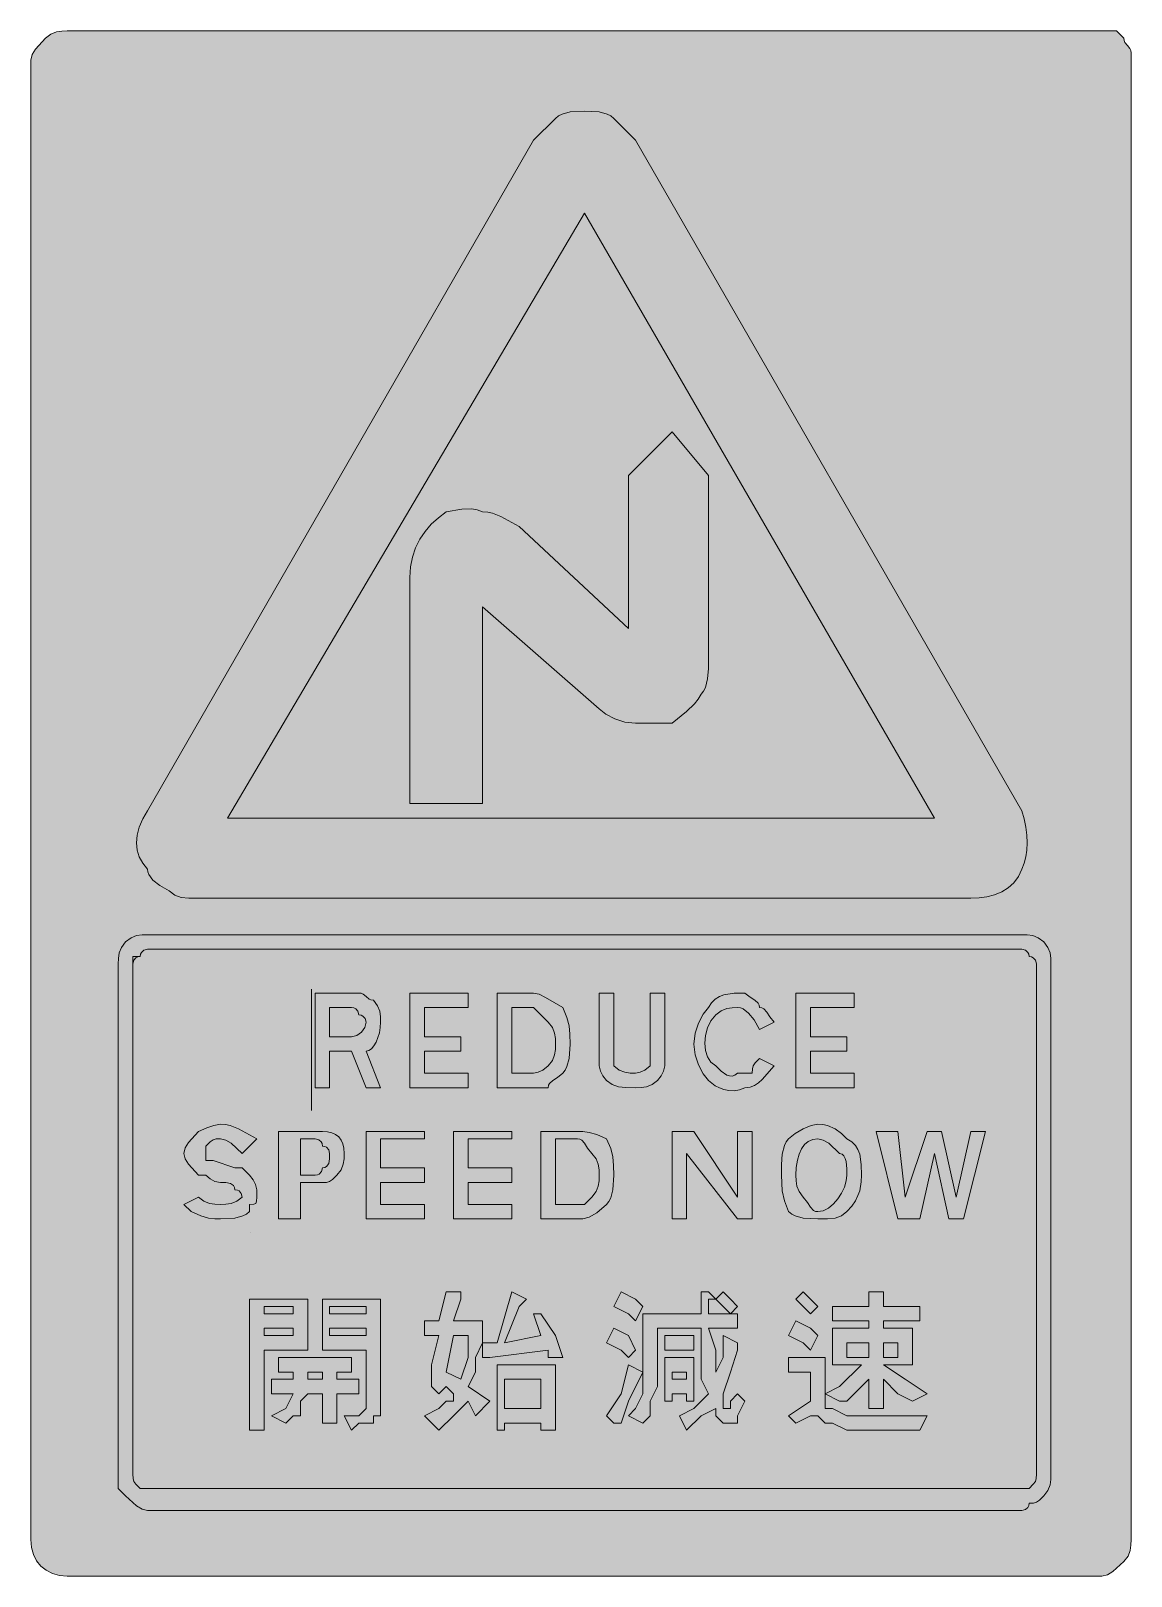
# Model space of a CAD drawing. Header units: metres. Extents: x 192 to 373, y 9 to 264.
import ezdxf

# ---------------------------------------------------------------- set-up
doc = ezdxf.new("R2010")
doc.units = ezdxf.units.M
for name, color, linetype, true_color in [('FILL_BLACK_000000', 7, 'Continuous', 0x000000), ('FILL_RED_FF0000', 7, 'Continuous', 0xff0000), ('FILL_WHITE_FFFFFF', 7, 'Continuous', 0xffffff), ('FILL_YELLOW_FFFF00', 7, 'Continuous', 0xffff00), ('STROKE_WHITE_FFFFFF', 7, 'Continuous', 0xffffff)]:
    doc.layers.add(name, color=color, linetype=linetype, true_color=true_color)

msp = doc.modelspace()

# ---------------------------------------------------------------- hatches: boundary and pattern name
at = {"layer": 'FILL_BLACK_000000', "true_color": 0x000000}
h = msp.add_hatch(color=7, dxfattribs=at)
h.dxf.hatch_style = 1
h.paths.add_polyline_path([(254.24, 175.26), (254.56, 176.89), (255.08, 178.41), (255.78, 179.82), (256.65, 181.11), (257.67, 182.29), (258.84, 183.36), (260.13, 184.32), (262.68, 184.77), (264.35, 184.83), (265.23, 184.66), (266.13, 184.32), (266.98, 184.27), (267.74, 184.11), (269.13, 183.57), (272.13, 181.92), (290.13, 165.12), (290.13, 190.32), (297.33, 197.52), (303.33, 190.32), (303.33, 160.32), (303.31, 158.54), (303.18, 156.87), (302.82, 155.43), (302.53, 154.82), (302.13, 154.32), (301.63, 153.47), (301.04, 152.73), (299.73, 151.47), (297.33, 149.52), (291.33, 149.52), (289.55, 149.73), (287.88, 150.27), (286.44, 151.04), (285.33, 151.92), (266.13, 168.72), (266.13, 136.32), (254.13, 136.32), (254.13, 173.52), (254.24, 175.26)])
at = {"layer": 'FILL_RED_FF0000', "true_color": 0xff0000}
h = msp.add_hatch(color=7, dxfattribs=at)
h.dxf.hatch_style = 1
h.paths.add_polyline_path([(355.32, 133.77), (355.61, 132.44), (355.77, 131.13), (355.83, 129.87), (355.77, 128.66), (355.61, 127.53), (355.32, 126.47), (354.93, 125.52), (354.37, 124.28), (353.62, 123.25), (352.69, 122.42), (351.63, 121.77), (350.45, 121.29), (349.19, 120.96), (347.88, 120.78), (346.53, 120.72), (219.33, 120.72), (217.74, 120.74), (216.48, 120.87), (215.45, 121.23), (214.53, 121.92), (212.96, 122.82), (211.83, 123.72), (211.16, 124.62), (210.99, 125.07), (210.93, 125.52), (210.14, 126.47), (209.58, 127.53), (209.24, 128.66), (209.13, 129.87), (209.24, 131.13), (209.58, 132.44), (210.14, 133.77), (210.93, 135.12), (274.53, 245.52), (278.13, 249.12), (278.63, 249.52), (279.22, 249.81), (280.53, 250.17), (282.93, 250.32), (285.33, 250.17), (286.64, 249.81), (287.23, 249.52), (287.73, 249.12), (291.33, 245.52), (354.93, 135.12), (355.32, 133.77)])
h = msp.add_hatch(color=7, dxfattribs=at)
h.dxf.hatch_style = 1
h.paths.add_polyline_path([(354.93, 112.32), (355.53, 112.17), (355.94, 111.81), (356.08, 111.52), (356.13, 111.12), (356.53, 111.07), (356.82, 110.93), (357.18, 110.52), (357.33, 109.92), (357.33, 25.92), (357.31, 25.21), (357.18, 24.72), (356.82, 24.23), (356.13, 23.52), (354.93, 23.52), (210.93, 23.52), (209.73, 23.52), (209.04, 24.23), (208.68, 24.72), (208.55, 25.21), (208.53, 25.92), (208.53, 109.92), (208.53, 111.12), (209.73, 111.12), (209.78, 111.52), (209.92, 111.81), (210.33, 112.17), (210.93, 112.32), (354.93, 112.32)])
at = {"layer": 'FILL_WHITE_FFFFFF', "true_color": 0xffffff}
h = msp.add_hatch(color=7, dxfattribs=at)
h.dxf.hatch_style = 1
h.paths.add_polyline_path([(224.13, 133.92), (282.93, 233.52), (340.53, 133.92), (224.13, 133.92)])
h = msp.add_hatch(color=7, dxfattribs=at)
h.dxf.hatch_style = 1
h.paths.add_polyline_path([(356.73, 114.57), (357.63, 114.21), (358.53, 113.52), (359.22, 112.62), (359.58, 111.72), (359.71, 110.82), (359.73, 109.92), (359.73, 25.92), (359.71, 25.02), (359.58, 24.12), (359.22, 23.22), (358.53, 22.32), (357.82, 21.63), (357.33, 21.27), (356.84, 21.14), (356.13, 21.12), (356.08, 20.72), (355.94, 20.43), (355.53, 20.07), (354.93, 19.92), (210.93, 19.92), (210.03, 20.13), (209.13, 20.67), (207.33, 22.32), (206.13, 23.52), (206.13, 25.92), (206.13, 109.92), (206.15, 110.82), (206.28, 111.72), (206.64, 112.62), (207.33, 113.52), (208.23, 114.21), (209.13, 114.57), (210.03, 114.7), (210.93, 114.72), (354.93, 114.72), (355.83, 114.7), (356.73, 114.57)])
h.paths.add_polyline_path([(209.92, 111.81), (209.78, 111.52), (209.73, 111.12), (209.33, 111.07), (209.04, 110.93), (208.68, 110.52), (208.53, 109.92), (208.53, 25.92), (208.55, 25.21), (208.68, 24.72), (209.04, 24.23), (209.73, 23.52), (210.93, 23.52), (354.93, 23.52), (356.13, 23.52), (356.82, 24.23), (357.18, 24.72), (357.31, 25.21), (357.33, 25.92), (357.33, 109.92), (357.18, 110.52), (356.82, 110.93), (356.53, 111.07), (356.13, 111.12), (356.08, 111.52), (355.94, 111.81), (355.53, 112.17), (354.93, 112.32), (210.93, 112.32), (210.33, 112.17), (209.92, 111.81)], flags=16)
h = msp.add_hatch(color=7, dxfattribs=at)
h.dxf.hatch_style = 1
h.paths.add_polyline_path([(244.53, 95.52), (240.93, 95.52), (240.93, 89.52), (238.53, 89.52), (238.53, 105.12), (245.73, 105.12), (246.13, 105.07), (246.44, 104.93), (246.93, 104.52), (247.42, 104.11), (247.73, 103.97), (248.13, 103.92), (248.82, 103.02), (249.18, 102.12), (249.31, 101.22), (249.33, 100.32), (249.28, 99.42), (249.12, 98.56), (248.58, 97.02), (248.22, 96.41), (247.81, 95.93), (247.38, 95.63), (246.93, 95.52), (249.33, 89.52), (246.93, 89.52), (244.53, 95.52)])
h.paths.add_polyline_path([(245.41, 98.13), (246.18, 98.67), (246.72, 99.44), (246.93, 100.32), (246.78, 100.92), (246.42, 101.33), (246.13, 101.47), (245.73, 101.52), (245.58, 102.12), (245.22, 102.53), (244.93, 102.67), (244.53, 102.72), (240.93, 102.72), (240.93, 97.92), (244.53, 97.92), (245.41, 98.13)], flags=16)
h = msp.add_hatch(color=7, dxfattribs=at)
h.dxf.hatch_style = 1
h.paths.add_polyline_path([(254.13, 105.12), (263.73, 105.12), (263.73, 102.72), (256.53, 102.72), (256.53, 97.92), (262.53, 97.92), (262.53, 95.52), (256.53, 95.52), (256.53, 91.92), (263.73, 91.92), (263.73, 89.52), (254.13, 89.52), (254.13, 105.12)])
h = msp.add_hatch(color=7, dxfattribs=at)
h.dxf.hatch_style = 1
h.paths.add_polyline_path([(276.48, 104.37), (279.33, 102.72), (280.02, 101.11), (280.38, 99.72), (280.51, 98.33), (280.53, 96.72), (280.38, 94.32), (280.02, 93.01), (279.73, 92.42), (279.33, 91.92), (278.45, 91.21), (277.68, 90.72), (277.14, 90.23), (276.98, 89.92), (276.93, 89.52), (274.53, 89.52), (268.53, 89.52), (268.53, 105.12), (274.53, 105.12), (275.45, 104.91), (276.48, 104.37)])
h.paths.add_polyline_path([(270.93, 91.92), (274.53, 91.92), (275.28, 92.07), (276.05, 92.43), (276.93, 93.12), (277.62, 94.02), (277.98, 94.92), (278.11, 95.82), (278.13, 96.72), (278.11, 97.62), (277.98, 98.52), (277.62, 99.42), (276.93, 100.32), (274.53, 102.72), (270.93, 102.72), (270.93, 91.92)], flags=16)
h = msp.add_hatch(color=7, dxfattribs=at)
h.dxf.hatch_style = 1
h.paths.add_polyline_path([(287.73, 94.32), (287.73, 93.12), (288.63, 92.43), (289.53, 92.07), (290.43, 91.94), (291.33, 91.92), (292.08, 92.07), (292.85, 92.43), (293.73, 93.12), (293.73, 94.32), (293.73, 105.12), (296.13, 105.12), (296.13, 94.32), (296.13, 93.12), (295.94, 92.24), (295.53, 91.47), (294.93, 90.72), (294.03, 90.03), (293.13, 89.67), (292.23, 89.54), (291.33, 89.52), (289.74, 89.54), (288.48, 89.67), (287.45, 90.03), (286.53, 90.72), (285.93, 91.47), (285.52, 92.24), (285.33, 93.12), (285.33, 94.32), (285.33, 105.12), (287.73, 105.12), (287.73, 94.32)])
h = msp.add_hatch(color=7, dxfattribs=at)
h.dxf.hatch_style = 1
h.paths.add_polyline_path([(310.83, 100.69), (309.93, 101.82), (309.03, 102.49), (308.58, 102.66), (308.13, 102.72), (307.23, 102.7), (306.33, 102.57), (305.43, 102.21), (304.53, 101.52), (303.74, 100.52), (303.18, 99.36), (302.84, 98.12), (302.73, 96.87), (302.84, 95.67), (303.18, 94.6), (303.74, 93.73), (304.53, 93.12), (305.43, 92.26), (306.33, 91.62), (306.78, 91.46), (307.23, 91.43), (307.68, 91.58), (308.13, 91.92), (310.53, 91.92), (310.55, 92.63), (310.68, 93.12), (311.04, 93.61), (311.73, 94.32), (314.13, 93.12), (312.18, 90.87), (311.59, 90.34), (310.92, 89.91), (310.18, 89.63), (309.33, 89.52), (308.43, 89.18), (307.55, 89.03), (306.69, 89.06), (305.88, 89.22), (305.12, 89.5), (304.44, 89.86), (303.33, 90.72), (302.45, 91.83), (301.68, 93.27), (301.14, 94.94), (300.93, 96.72), (301.14, 98.5), (301.68, 100.17), (302.45, 101.61), (303.33, 102.72), (303.83, 103.51), (304.44, 104.11), (305.12, 104.53), (305.88, 104.82), (307.55, 105.08), (309.33, 105.12), (310.21, 104.41), (310.98, 103.92), (311.52, 103.43), (311.68, 103.12), (311.73, 102.72), (312.13, 102.67), (312.44, 102.51), (312.93, 101.97), (313.42, 101.2), (314.13, 100.32), (311.73, 99.12), (310.83, 100.69)])
h = msp.add_hatch(color=7, dxfattribs=at)
h.dxf.hatch_style = 1
h.paths.add_polyline_path([(317.73, 105.12), (327.33, 105.12), (327.33, 102.72), (320.13, 102.72), (320.13, 97.92), (326.13, 97.92), (326.13, 95.52), (320.13, 95.52), (320.13, 91.92), (327.33, 91.92), (327.33, 89.52), (317.73, 89.52), (317.73, 105.12)])
h = msp.add_hatch(color=7, dxfattribs=at)
h.dxf.hatch_style = 1
h.paths.add_polyline_path([(224.73, 80.37), (223.83, 80.91), (222.93, 81.12), (222.22, 81.1), (221.73, 80.97), (221.24, 80.61), (220.53, 79.92), (220.53, 78.72), (220.53, 77.52), (221.73, 77.52), (225.33, 76.32), (226.53, 76.32), (227.73, 75.12), (228.33, 74.37), (228.74, 73.6), (228.93, 72.72), (228.93, 71.52), (228.91, 70.83), (228.78, 70.47), (228.42, 70.34), (227.73, 70.32), (227.73, 69.12), (227.23, 68.72), (226.64, 68.43), (225.33, 68.07), (222.93, 67.92), (222.01, 67.94), (220.98, 68.07), (219.72, 68.43), (218.13, 69.12), (216.93, 70.32), (219.33, 71.52), (220.23, 70.83), (221.13, 70.47), (222.03, 70.34), (222.93, 70.32), (223.83, 70.34), (224.73, 70.47), (225.63, 70.83), (226.53, 71.52), (226.38, 72.12), (226.02, 72.53), (225.73, 72.67), (225.33, 72.72), (225.28, 73.12), (225.12, 73.41), (224.58, 73.77), (223.81, 73.9), (222.93, 73.92), (222.05, 74.11), (221.28, 74.52), (220.53, 75.12), (219.33, 75.12), (217.68, 76.92), (217.14, 77.82), (216.93, 78.72), (217.14, 79.62), (217.68, 80.52), (219.33, 82.32), (220.68, 82.92), (221.86, 83.33), (222.93, 83.52), (223.78, 83.47), (224.54, 83.31), (225.93, 82.77), (228.93, 81.12), (226.53, 78.72), (224.73, 80.37)])
h = msp.add_hatch(color=7, dxfattribs=at)
h.dxf.hatch_style = 1
h.paths.add_polyline_path([(241.3, 82.09), (241.92, 81.81), (242.43, 81.42), (242.82, 80.91), (243.1, 80.29), (243.27, 79.56), (243.33, 78.72), (243.31, 77.82), (243.18, 76.92), (242.82, 76.02), (242.13, 75.12), (241.42, 74.43), (240.93, 74.07), (240.44, 73.94), (239.73, 73.92), (236.13, 73.92), (236.13, 67.92), (232.53, 67.92), (232.53, 82.32), (239.73, 82.32), (240.57, 82.26), (241.3, 82.09)])
h.paths.add_polyline_path([(238.53, 75.12), (238.93, 75.17), (239.22, 75.31), (239.58, 75.72), (239.73, 76.32), (240.13, 76.37), (240.42, 76.53), (240.78, 77.07), (240.91, 77.84), (240.93, 78.72), (240.78, 79.32), (240.42, 79.73), (240.13, 79.87), (239.73, 79.92), (239.68, 80.32), (239.54, 80.61), (239.13, 80.97), (238.53, 81.12), (236.13, 81.12), (236.13, 75.12), (238.53, 75.12)], flags=16)
h = msp.add_hatch(color=7, dxfattribs=at)
h.dxf.hatch_style = 1
h.paths.add_polyline_path([(246.93, 82.32), (256.53, 82.32), (256.53, 81.12), (249.33, 81.12), (249.33, 76.32), (256.53, 76.32), (256.53, 73.92), (249.33, 73.92), (249.33, 70.32), (256.53, 70.32), (256.53, 67.92), (246.93, 67.92), (246.93, 82.32)])
h = msp.add_hatch(color=7, dxfattribs=at)
h.dxf.hatch_style = 1
h.paths.add_polyline_path([(261.33, 82.32), (270.93, 82.32), (270.93, 81.12), (263.73, 81.12), (263.73, 76.32), (270.93, 76.32), (270.93, 73.92), (263.73, 73.92), (263.73, 70.32), (270.93, 70.32), (270.93, 67.92), (261.33, 67.92), (261.33, 82.32)])
h = msp.add_hatch(color=7, dxfattribs=at)
h.dxf.hatch_style = 1
h.paths.add_polyline_path([(283.68, 82.17), (284.94, 81.81), (286.53, 81.12), (287.22, 79.51), (287.58, 78.12), (287.71, 76.73), (287.73, 75.12), (287.58, 72.72), (287.22, 71.41), (286.93, 70.82), (286.53, 70.32), (284.94, 68.93), (283.68, 68.22), (282.65, 67.96), (281.73, 67.92), (275.73, 67.92), (275.73, 82.32), (281.73, 82.32), (282.65, 82.3), (283.68, 82.17)])
h.paths.add_polyline_path([(278.13, 70.32), (281.73, 70.32), (282.93, 70.32), (284.13, 71.52), (284.82, 72.42), (285.18, 73.32), (285.31, 74.22), (285.33, 75.12), (285.31, 76.02), (285.18, 76.92), (284.82, 77.82), (284.13, 78.72), (283.42, 79.6), (282.93, 80.37), (282.44, 80.91), (282.13, 81.07), (281.73, 81.12), (278.13, 81.12), (278.13, 70.32)], flags=16)
h = msp.add_hatch(color=7, dxfattribs=at)
h.dxf.hatch_style = 1
h.paths.add_polyline_path([(299.73, 78.72), (299.73, 67.92), (297.33, 67.92), (297.33, 82.32), (300.93, 82.32), (308.13, 71.52), (308.13, 82.32), (310.53, 82.32), (310.53, 67.92), (308.13, 67.92), (299.73, 78.72)])
h = msp.add_hatch(color=7, dxfattribs=at)
h.dxf.hatch_style = 1
h.paths.add_polyline_path([(322.92, 83.31), (324.18, 82.77), (325.21, 82), (326.13, 81.12), (326.92, 80.62), (327.52, 80.01), (327.94, 79.33), (328.23, 78.57), (328.49, 76.9), (328.53, 75.12), (328.49, 74.01), (328.23, 72.57), (327.94, 71.76), (327.52, 70.9), (326.92, 70.02), (326.13, 69.12), (325.21, 68.43), (324.18, 68.07), (322.92, 67.94), (321.33, 67.92), (318.93, 68.07), (317.62, 68.43), (317.03, 68.72), (316.53, 69.12), (315.84, 70.9), (315.48, 72.57), (315.33, 75.12), (315.35, 76.9), (315.48, 78.57), (315.84, 80.01), (316.13, 80.62), (316.53, 81.12), (317.62, 82), (318.93, 82.77), (320.24, 83.31), (321.33, 83.52), (322.18, 83.47), (322.92, 83.31)])
h.paths.add_polyline_path([(319.76, 80.69), (319.14, 80.17), (318.63, 79.47), (318.24, 78.6), (317.96, 77.58), (317.79, 76.41), (317.73, 75.12), (317.75, 74.22), (317.88, 73.32), (318.24, 72.42), (318.93, 71.52), (319.64, 70.64), (320.13, 69.87), (320.62, 69.33), (320.93, 69.17), (321.33, 69.12), (322.23, 69.28), (323.09, 69.72), (323.9, 70.39), (324.63, 71.22), (325.24, 72.17), (325.72, 73.17), (326.02, 74.17), (326.13, 75.12), (326.11, 76.19), (325.98, 77.37), (325.84, 77.9), (325.62, 78.33), (325.33, 78.61), (324.93, 78.72), (323.13, 80.37), (322.23, 80.91), (321.33, 81.12), (320.49, 81.01), (319.76, 80.69)], flags=16)
h = msp.add_hatch(color=7, dxfattribs=at)
h.dxf.hatch_style = 1
h.paths.add_polyline_path([(330.93, 82.32), (334.53, 82.32), (335.73, 71.52), (339.33, 82.32), (341.73, 82.32), (344.13, 71.52), (346.53, 82.32), (348.93, 82.32), (345.33, 67.92), (342.93, 67.92), (340.53, 78.72), (338.13, 67.92), (334.53, 67.92), (330.93, 82.32)])
h = msp.add_hatch(color=7, dxfattribs=at)
h.dxf.hatch_style = 1
h.paths.add_polyline_path([(237.33, 46.32), (230.13, 46.32), (230.13, 33.12), (227.73, 33.12), (227.73, 54.72), (237.33, 54.72), (237.33, 46.32)])
h.paths.add_polyline_path([(230.13, 49.92), (230.13, 48.72), (234.93, 48.72), (234.93, 49.92), (230.13, 49.92)], flags=16)
h.paths.add_polyline_path([(234.93, 53.52), (230.13, 53.52), (230.13, 52.32), (234.93, 52.32), (234.93, 53.52)], flags=16)
h = msp.add_hatch(color=7, dxfattribs=at)
h.dxf.hatch_style = 1
h.paths.add_polyline_path([(249.33, 36.72), (249.33, 35.52), (248.13, 35.52), (248.13, 34.32), (246.93, 34.32), (245.73, 34.32), (244.53, 33.12), (243.33, 35.52), (244.53, 35.52), (245.73, 35.52), (246.93, 36.72), (246.93, 37.92), (246.93, 46.32), (239.73, 46.32), (239.73, 54.72), (249.33, 54.72), (249.33, 36.72)])
h.paths.add_polyline_path([(240.93, 49.92), (240.93, 48.72), (246.93, 48.72), (246.93, 49.92), (240.93, 49.92)], flags=16)
h.paths.add_polyline_path([(246.93, 53.52), (240.93, 53.52), (240.93, 52.32), (246.93, 52.32), (246.93, 53.52)], flags=16)
h = msp.add_hatch(color=7, dxfattribs=at)
h.dxf.hatch_style = 1
h.paths.add_polyline_path([(262.53, 54.72), (261.33, 51.12), (266.13, 51.12), (266.13, 47.52), (264.93, 45.12), (264.93, 42.72), (263.73, 40.32), (267.33, 37.92), (264.93, 35.52), (263.73, 37.92), (261.33, 35.52), (258.93, 33.12), (256.53, 35.52), (258.93, 36.72), (260.13, 37.92), (261.33, 37.92), (261.33, 39.12), (260.13, 40.32), (258.93, 39.12), (257.73, 40.32), (257.73, 43.92), (258.93, 48.72), (256.53, 48.72), (256.53, 51.12), (258.93, 51.12), (260.13, 55.92), (262.53, 55.92), (262.53, 54.72)])
h.paths.add_polyline_path([(262.53, 41.52), (263.73, 45.12), (263.73, 48.72), (261.33, 48.72), (260.13, 42.72), (262.53, 41.52)], flags=16)
h = msp.add_hatch(color=7, dxfattribs=at)
h.dxf.hatch_style = 1
h.paths.add_polyline_path([(273.33, 54.72), (272.13, 53.52), (269.73, 47.52), (275.73, 48.72), (274.53, 52.32), (275.73, 52.32), (278.13, 48.72), (279.33, 45.12), (276.93, 45.12), (276.93, 46.32), (267.33, 45.12), (266.13, 45.12), (266.13, 46.32), (266.13, 47.52), (268.53, 47.52), (270.93, 55.92), (273.33, 54.72)])
h = msp.add_hatch(color=7, dxfattribs=at)
h.dxf.hatch_style = 1
h.paths.add_polyline_path([(291.33, 54.72), (292.53, 53.52), (291.33, 51.12), (290.13, 52.32), (287.73, 53.52), (288.93, 55.92), (291.33, 54.72)])
h = msp.add_hatch(color=7, dxfattribs=at)
h.dxf.hatch_style = 1
h.paths.add_polyline_path([(302.13, 52.32), (302.13, 55.92), (303.33, 55.92), (304.53, 54.72), (303.33, 54.72), (303.33, 52.32), (308.13, 52.32), (308.13, 49.92), (303.33, 49.92), (304.53, 46.32), (304.53, 42.72), (305.73, 45.12), (305.73, 48.72), (308.13, 47.52), (308.13, 46.32), (306.93, 42.72), (305.73, 39.12), (305.73, 36.72), (306.93, 36.72), (306.93, 37.92), (308.13, 39.12), (309.33, 37.92), (308.13, 35.52), (308.13, 34.32), (306.93, 34.32), (305.73, 34.32), (304.53, 35.52), (304.53, 36.72), (302.13, 35.52), (299.73, 33.12), (298.53, 35.52), (300.93, 36.72), (303.33, 39.12), (302.13, 41.52), (302.13, 45.12), (302.13, 47.52), (302.13, 49.92), (294.93, 49.92), (294.93, 43.92), (294.93, 40.32), (293.73, 37.92), (293.73, 35.52), (292.53, 34.32), (290.13, 35.52), (291.33, 36.72), (292.53, 39.12), (292.53, 41.52), (292.53, 45.12), (292.53, 52.32), (302.13, 52.32)])
h = msp.add_hatch(color=7, dxfattribs=at)
h.dxf.hatch_style = 1
h.paths.add_polyline_path([(306.93, 54.72), (308.13, 53.52), (306.93, 52.32), (304.53, 54.72), (305.73, 55.92), (306.93, 54.72)])
h = msp.add_hatch(color=7, dxfattribs=at)
h.dxf.hatch_style = 1
h.paths.add_polyline_path([(320.13, 54.72), (321.33, 53.52), (320.13, 52.32), (318.93, 53.52), (317.73, 54.72), (318.93, 55.92), (320.13, 54.72)])
h = msp.add_hatch(color=7, dxfattribs=at)
h.dxf.hatch_style = 1
h.paths.add_polyline_path([(332.13, 55.92), (332.13, 54.72), (332.13, 53.52), (338.13, 53.52), (338.13, 51.12), (332.13, 51.12), (332.13, 49.92), (336.93, 49.92), (336.93, 43.92), (332.13, 43.92), (335.73, 41.52), (339.33, 39.12), (336.93, 37.92), (334.53, 39.12), (332.13, 41.52), (332.13, 36.72), (329.73, 36.72), (329.73, 41.52), (328.53, 40.32), (327.33, 39.12), (326.13, 37.92), (324.93, 37.92), (322.53, 39.12), (324.93, 40.32), (326.13, 41.52), (327.33, 42.72), (328.53, 43.92), (323.73, 43.92), (323.73, 49.92), (329.73, 49.92), (329.73, 51.12), (323.73, 51.12), (323.73, 53.52), (329.73, 53.52), (329.73, 55.92), (332.13, 55.92)])
h.paths.add_polyline_path([(326.13, 47.52), (326.13, 45.12), (329.73, 45.12), (329.73, 47.52), (326.13, 47.52)], flags=16)
h.paths.add_polyline_path([(334.53, 47.52), (332.13, 47.52), (332.13, 45.12), (334.53, 45.12), (334.53, 47.52)], flags=16)
h = msp.add_hatch(color=7, dxfattribs=at)
h.dxf.hatch_style = 1
h.paths.add_polyline_path([(320.13, 49.92), (321.33, 48.72), (320.13, 46.32), (318.93, 47.52), (316.53, 48.72), (317.73, 51.12), (320.13, 49.92)])
h = msp.add_hatch(color=7, dxfattribs=at)
h.dxf.hatch_style = 1
h.paths.add_polyline_path([(290.13, 48.72), (291.33, 46.32), (290.13, 45.12), (288.93, 46.32), (286.53, 47.52), (287.73, 49.92), (290.13, 48.72)])
h = msp.add_hatch(color=7, dxfattribs=at)
h.dxf.hatch_style = 1
h.paths.add_polyline_path([(300.93, 48.72), (300.93, 46.32), (296.13, 46.32), (296.13, 48.72), (300.93, 48.72)])
h = msp.add_hatch(color=7, dxfattribs=at)
h.dxf.hatch_style = 1
h.paths.add_polyline_path([(244.53, 42.72), (242.13, 42.72), (242.13, 41.52), (245.73, 41.52), (245.73, 39.12), (242.13, 39.12), (242.13, 34.32), (239.73, 34.32), (239.73, 39.12), (237.33, 39.12), (236.13, 37.92), (236.13, 35.52), (234.93, 35.52), (233.73, 34.32), (231.33, 35.52), (233.73, 36.72), (234.93, 39.12), (231.33, 39.12), (231.33, 41.52), (234.93, 41.52), (234.93, 42.72), (232.53, 42.72), (232.53, 45.12), (244.53, 45.12), (244.53, 42.72)])
h.paths.add_polyline_path([(239.73, 41.52), (239.73, 42.72), (237.33, 42.72), (237.33, 41.52), (239.73, 41.52)], flags=16)
h = msp.add_hatch(color=7, dxfattribs=at)
h.dxf.hatch_style = 1
h.paths.add_polyline_path([(278.13, 33.12), (275.73, 33.12), (275.73, 34.32), (269.73, 34.32), (269.73, 33.12), (268.53, 33.12), (268.53, 43.92), (278.13, 43.92), (278.13, 33.12)])
h.paths.add_polyline_path([(275.73, 41.52), (269.73, 41.52), (269.73, 36.72), (275.73, 36.72), (275.73, 41.52)], flags=16)
h = msp.add_hatch(color=7, dxfattribs=at)
h.dxf.hatch_style = 1
h.paths.add_polyline_path([(288.93, 39.12), (290.13, 43.92), (292.53, 42.72), (290.13, 37.92), (288.93, 34.32), (287.73, 34.32), (286.53, 35.52), (288.93, 39.12)])
h = msp.add_hatch(color=7, dxfattribs=at)
h.dxf.hatch_style = 1
h.paths.add_polyline_path([(300.93, 37.92), (299.73, 37.92), (299.73, 39.12), (297.33, 39.12), (297.33, 37.92), (296.13, 37.92), (296.13, 45.12), (300.93, 45.12), (300.93, 37.92)])
h.paths.add_polyline_path([(299.73, 42.72), (297.33, 42.72), (297.33, 41.52), (299.73, 41.52), (299.73, 42.72)], flags=16)
h = msp.add_hatch(color=7, dxfattribs=at)
h.dxf.hatch_style = 1
h.paths.add_polyline_path([(320.13, 37.92), (320.13, 42.72), (316.53, 42.72), (316.53, 45.12), (322.53, 45.12), (322.53, 39.12), (322.53, 37.92), (322.53, 36.72), (323.73, 36.72), (326.13, 35.52), (327.33, 35.52), (339.33, 35.52), (338.13, 33.12), (326.13, 33.12), (323.73, 34.32), (322.53, 34.32), (321.33, 35.52), (320.13, 35.52), (317.73, 34.32), (316.53, 35.52), (320.13, 37.92)])
at = {"layer": 'FILL_YELLOW_FFFF00', "true_color": 0xffff00}
h = msp.add_hatch(color=7, dxfattribs=at)
h.dxf.hatch_style = 1
h.paths.add_polyline_path([(191.73, 258.72), (191.94, 259.62), (192.48, 260.52), (194.13, 262.32), (195.03, 263.01), (195.93, 263.37), (196.83, 263.5), (197.73, 263.52), (368.13, 263.52), (370.53, 263.52), (371.73, 262.32), (371.78, 261.92), (371.92, 261.61), (372.33, 261.12), (372.74, 260.63), (372.88, 260.32), (372.93, 259.92), (372.93, 258.72), (372.93, 15.12), (372.91, 14.22), (372.78, 13.32), (372.42, 12.42), (371.73, 11.52), (369.93, 9.87), (369.03, 9.33), (368.13, 9.12), (197.73, 9.12), (196.44, 9.23), (195.27, 9.55), (194.25, 10.07), (193.38, 10.77), (192.68, 11.64), (192.16, 12.66), (191.84, 13.83), (191.73, 15.12), (191.73, 258.72)])

# ---------------------------------------------------------------- linework, layer by layer
at = {"layer": 'FILL_BLACK_000000', "lineweight": 0, "true_color": 0x000000}
msp.add_lwpolyline([(254.24, 175.26), (254.56, 176.89), (255.08, 178.41), (255.78, 179.82), (256.65, 181.11), (257.67, 182.29), (258.84, 183.36), (260.13, 184.32), (262.68, 184.77), (264.35, 184.83), (265.23, 184.66), (266.13, 184.32), (266.98, 184.27), (267.74, 184.11), (269.13, 183.57), (272.13, 181.92), (290.13, 165.12), (290.13, 190.32), (297.33, 197.52), (303.33, 190.32), (303.33, 160.32), (303.31, 158.54), (303.18, 156.87), (302.82, 155.43), (302.53, 154.82), (302.13, 154.32), (301.63, 153.47), (301.04, 152.73), (299.73, 151.47), (297.33, 149.52), (291.33, 149.52), (289.55, 149.73), (287.88, 150.27), (286.44, 151.04), (285.33, 151.92), (266.13, 168.72), (266.13, 136.32), (254.13, 136.32), (254.13, 173.52)], close=True, dxfattribs=at)
at = {"layer": 'FILL_RED_FF0000', "lineweight": 0, "true_color": 0xff0000}
for points in [[(355.32, 133.77), (355.61, 132.44), (355.77, 131.13), (355.83, 129.87), (355.77, 128.66), (355.61, 127.53), (355.32, 126.47), (354.93, 125.52), (354.37, 124.28), (353.62, 123.25), (352.69, 122.42), (351.63, 121.77), (350.45, 121.29), (349.19, 120.96), (347.88, 120.78), (346.53, 120.72), (219.33, 120.72), (217.74, 120.74), (216.48, 120.87), (215.45, 121.23), (214.53, 121.92), (212.96, 122.82), (211.83, 123.72), (211.16, 124.62), (210.99, 125.07), (210.93, 125.52), (210.14, 126.47), (209.58, 127.53), (209.24, 128.66), (209.13, 129.87), (209.24, 131.13), (209.58, 132.44), (210.14, 133.77), (210.93, 135.12), (274.53, 245.52), (278.13, 249.12), (278.63, 249.52), (279.22, 249.81), (280.53, 250.17), (282.93, 250.32), (285.33, 250.17), (286.64, 249.81), (287.23, 249.52), (287.73, 249.12), (291.33, 245.52), (354.93, 135.12)], [(354.93, 112.32), (355.53, 112.17), (355.94, 111.81), (356.08, 111.52), (356.13, 111.12), (356.53, 111.07), (356.82, 110.93), (357.18, 110.52), (357.33, 109.92), (357.33, 25.92), (357.31, 25.21), (357.18, 24.72), (356.82, 24.23), (356.13, 23.52), (354.93, 23.52), (210.93, 23.52), (209.73, 23.52), (209.04, 24.23), (208.68, 24.72), (208.55, 25.21), (208.53, 25.92), (208.53, 109.92), (208.53, 111.12), (209.73, 111.12), (209.78, 111.52), (209.92, 111.81), (210.33, 112.17), (210.93, 112.32)]]:
    msp.add_lwpolyline(points, close=True, dxfattribs=at)
at = {"layer": 'FILL_WHITE_FFFFFF', "lineweight": 0, "true_color": 0xff0000}
msp.add_lwpolyline([(224.13, 133.92), (282.93, 233.52), (340.53, 133.92)], close=True, dxfattribs=at)
at = {"layer": 'FILL_WHITE_FFFFFF', "lineweight": 0, "true_color": 0xffffff}
for points in [[(356.73, 114.57), (357.63, 114.21), (358.53, 113.52), (359.22, 112.62), (359.58, 111.72), (359.71, 110.82), (359.73, 109.92), (359.73, 25.92), (359.71, 25.02), (359.58, 24.12), (359.22, 23.22), (358.53, 22.32), (357.82, 21.63), (357.33, 21.27), (356.84, 21.14), (356.13, 21.12), (356.08, 20.72), (355.94, 20.43), (355.53, 20.07), (354.93, 19.92), (210.93, 19.92), (210.03, 20.13), (209.13, 20.67), (207.33, 22.32), (206.13, 23.52), (206.13, 25.92), (206.13, 109.92), (206.15, 110.82), (206.28, 111.72), (206.64, 112.62), (207.33, 113.52), (208.23, 114.21), (209.13, 114.57), (210.03, 114.7), (210.93, 114.72), (354.93, 114.72), (355.83, 114.7)], [(209.92, 111.81), (209.78, 111.52), (209.73, 111.12), (209.33, 111.07), (209.04, 110.93), (208.68, 110.52), (208.53, 109.92), (208.53, 25.92), (208.55, 25.21), (208.68, 24.72), (209.04, 24.23), (209.73, 23.52), (210.93, 23.52), (354.93, 23.52), (356.13, 23.52), (356.82, 24.23), (357.18, 24.72), (357.31, 25.21), (357.33, 25.92), (357.33, 109.92), (357.18, 110.52), (356.82, 110.93), (356.53, 111.07), (356.13, 111.12), (356.08, 111.52), (355.94, 111.81), (355.53, 112.17), (354.93, 112.32), (210.93, 112.32), (210.33, 112.17)], [(244.53, 95.52), (240.93, 95.52), (240.93, 89.52), (238.53, 89.52), (238.53, 105.12), (245.73, 105.12), (246.13, 105.07), (246.44, 104.93), (246.93, 104.52), (247.42, 104.11), (247.73, 103.97), (248.13, 103.92), (248.82, 103.02), (249.18, 102.12), (249.31, 101.22), (249.33, 100.32), (249.28, 99.42), (249.12, 98.56), (248.58, 97.02), (248.22, 96.41), (247.81, 95.93), (247.38, 95.63), (246.93, 95.52), (249.33, 89.52), (246.93, 89.52)], [(254.13, 105.12), (263.73, 105.12), (263.73, 102.72), (256.53, 102.72), (256.53, 97.92), (262.53, 97.92), (262.53, 95.52), (256.53, 95.52), (256.53, 91.92), (263.73, 91.92), (263.73, 89.52), (254.13, 89.52)], [(276.48, 104.37), (279.33, 102.72), (280.02, 101.11), (280.38, 99.72), (280.51, 98.33), (280.53, 96.72), (280.38, 94.32), (280.02, 93.01), (279.73, 92.42), (279.33, 91.92), (278.45, 91.21), (277.68, 90.72), (277.14, 90.23), (276.98, 89.92), (276.93, 89.52), (274.53, 89.52), (268.53, 89.52), (268.53, 105.12), (274.53, 105.12), (275.45, 104.91)], [(287.73, 94.32), (287.73, 93.12), (288.63, 92.43), (289.53, 92.07), (290.43, 91.94), (291.33, 91.92), (292.08, 92.07), (292.85, 92.43), (293.73, 93.12), (293.73, 94.32), (293.73, 105.12), (296.13, 105.12), (296.13, 94.32), (296.13, 93.12), (295.94, 92.24), (295.53, 91.47), (294.93, 90.72), (294.03, 90.03), (293.13, 89.67), (292.23, 89.54), (291.33, 89.52), (289.74, 89.54), (288.48, 89.67), (287.45, 90.03), (286.53, 90.72), (285.93, 91.47), (285.52, 92.24), (285.33, 93.12), (285.33, 94.32), (285.33, 105.12), (287.73, 105.12)], [(310.83, 100.69), (309.93, 101.82), (309.03, 102.49), (308.58, 102.66), (308.13, 102.72), (307.23, 102.7), (306.33, 102.57), (305.43, 102.21), (304.53, 101.52), (303.74, 100.52), (303.18, 99.36), (302.84, 98.12), (302.73, 96.87), (302.84, 95.67), (303.18, 94.6), (303.74, 93.73), (304.53, 93.12), (305.43, 92.26), (306.33, 91.62), (306.78, 91.46), (307.23, 91.43), (307.68, 91.58), (308.13, 91.92), (310.53, 91.92), (310.55, 92.63), (310.68, 93.12), (311.04, 93.61), (311.73, 94.32), (314.13, 93.12), (312.18, 90.87), (311.59, 90.34), (310.92, 89.91), (310.18, 89.63), (309.33, 89.52), (308.43, 89.18), (307.55, 89.03), (306.69, 89.06), (305.88, 89.22), (305.12, 89.5), (304.44, 89.86), (303.33, 90.72), (302.45, 91.83), (301.68, 93.27), (301.14, 94.94), (300.93, 96.72), (301.14, 98.5), (301.68, 100.17), (302.45, 101.61), (303.33, 102.72), (303.83, 103.51), (304.44, 104.11), (305.12, 104.53), (305.88, 104.82), (307.55, 105.08), (309.33, 105.12), (310.21, 104.41), (310.98, 103.92), (311.52, 103.43), (311.68, 103.12), (311.73, 102.72), (312.13, 102.67), (312.44, 102.51), (312.93, 101.97), (313.42, 101.2), (314.13, 100.32), (311.73, 99.12)], [(317.73, 105.12), (327.33, 105.12), (327.33, 102.72), (320.13, 102.72), (320.13, 97.92), (326.13, 97.92), (326.13, 95.52), (320.13, 95.52), (320.13, 91.92), (327.33, 91.92), (327.33, 89.52), (317.73, 89.52)], [(245.41, 98.13), (246.18, 98.67), (246.72, 99.44), (246.93, 100.32), (246.78, 100.92), (246.42, 101.33), (246.13, 101.47), (245.73, 101.52), (245.58, 102.12), (245.22, 102.53), (244.93, 102.67), (244.53, 102.72), (240.93, 102.72), (240.93, 97.92), (244.53, 97.92)], [(270.93, 91.92), (274.53, 91.92), (275.28, 92.07), (276.05, 92.43), (276.93, 93.12), (277.62, 94.02), (277.98, 94.92), (278.11, 95.82), (278.13, 96.72), (278.11, 97.62), (277.98, 98.52), (277.62, 99.42), (276.93, 100.32), (274.53, 102.72), (270.93, 102.72)], [(224.73, 80.37), (223.83, 80.91), (222.93, 81.12), (222.22, 81.1), (221.73, 80.97), (221.24, 80.61), (220.53, 79.92), (220.53, 78.72), (220.53, 77.52), (221.73, 77.52), (225.33, 76.32), (226.53, 76.32), (227.73, 75.12), (228.33, 74.37), (228.74, 73.6), (228.93, 72.72), (228.93, 71.52), (228.91, 70.83), (228.78, 70.47), (228.42, 70.34), (227.73, 70.32), (227.73, 69.12), (227.23, 68.72), (226.64, 68.43), (225.33, 68.07), (222.93, 67.92), (222.01, 67.94), (220.98, 68.07), (219.72, 68.43), (218.13, 69.12), (216.93, 70.32), (219.33, 71.52), (220.23, 70.83), (221.13, 70.47), (222.03, 70.34), (222.93, 70.32), (223.83, 70.34), (224.73, 70.47), (225.63, 70.83), (226.53, 71.52), (226.38, 72.12), (226.02, 72.53), (225.73, 72.67), (225.33, 72.72), (225.28, 73.12), (225.12, 73.41), (224.58, 73.77), (223.81, 73.9), (222.93, 73.92), (222.05, 74.11), (221.28, 74.52), (220.53, 75.12), (219.33, 75.12), (217.68, 76.92), (217.14, 77.82), (216.93, 78.72), (217.14, 79.62), (217.68, 80.52), (219.33, 82.32), (220.68, 82.92), (221.86, 83.33), (222.93, 83.52), (223.78, 83.47), (224.54, 83.31), (225.93, 82.77), (228.93, 81.12), (226.53, 78.72)], [(241.3, 82.09), (241.92, 81.81), (242.43, 81.42), (242.82, 80.91), (243.1, 80.29), (243.27, 79.56), (243.33, 78.72), (243.31, 77.82), (243.18, 76.92), (242.82, 76.02), (242.13, 75.12), (241.42, 74.43), (240.93, 74.07), (240.44, 73.94), (239.73, 73.92), (236.13, 73.92), (236.13, 67.92), (232.53, 67.92), (232.53, 82.32), (239.73, 82.32), (240.57, 82.26)], [(246.93, 82.32), (256.53, 82.32), (256.53, 81.12), (249.33, 81.12), (249.33, 76.32), (256.53, 76.32), (256.53, 73.92), (249.33, 73.92), (249.33, 70.32), (256.53, 70.32), (256.53, 67.92), (246.93, 67.92)], [(261.33, 82.32), (270.93, 82.32), (270.93, 81.12), (263.73, 81.12), (263.73, 76.32), (270.93, 76.32), (270.93, 73.92), (263.73, 73.92), (263.73, 70.32), (270.93, 70.32), (270.93, 67.92), (261.33, 67.92)], [(283.68, 82.17), (284.94, 81.81), (286.53, 81.12), (287.22, 79.51), (287.58, 78.12), (287.71, 76.73), (287.73, 75.12), (287.58, 72.72), (287.22, 71.41), (286.93, 70.82), (286.53, 70.32), (284.94, 68.93), (283.68, 68.22), (282.65, 67.96), (281.73, 67.92), (275.73, 67.92), (275.73, 82.32), (281.73, 82.32), (282.65, 82.3)], [(299.73, 78.72), (299.73, 67.92), (297.33, 67.92), (297.33, 82.32), (300.93, 82.32), (308.13, 71.52), (308.13, 82.32), (310.53, 82.32), (310.53, 67.92), (308.13, 67.92)], [(322.92, 83.31), (324.18, 82.77), (325.21, 82), (326.13, 81.12), (326.92, 80.62), (327.52, 80.01), (327.94, 79.33), (328.23, 78.57), (328.49, 76.9), (328.53, 75.12), (328.49, 74.01), (328.23, 72.57), (327.94, 71.76), (327.52, 70.9), (326.92, 70.02), (326.13, 69.12), (325.21, 68.43), (324.18, 68.07), (322.92, 67.94), (321.33, 67.92), (318.93, 68.07), (317.62, 68.43), (317.03, 68.72), (316.53, 69.12), (315.84, 70.9), (315.48, 72.57), (315.33, 75.12), (315.35, 76.9), (315.48, 78.57), (315.84, 80.01), (316.13, 80.62), (316.53, 81.12), (317.62, 82), (318.93, 82.77), (320.24, 83.31), (321.33, 83.52), (322.18, 83.47)], [(330.93, 82.32), (334.53, 82.32), (335.73, 71.52), (339.33, 82.32), (341.73, 82.32), (344.13, 71.52), (346.53, 82.32), (348.93, 82.32), (345.33, 67.92), (342.93, 67.92), (340.53, 78.72), (338.13, 67.92), (334.53, 67.92)], [(238.53, 75.12), (238.93, 75.17), (239.22, 75.31), (239.58, 75.72), (239.73, 76.32), (240.13, 76.37), (240.42, 76.53), (240.78, 77.07), (240.91, 77.84), (240.93, 78.72), (240.78, 79.32), (240.42, 79.73), (240.13, 79.87), (239.73, 79.92), (239.68, 80.32), (239.54, 80.61), (239.13, 80.97), (238.53, 81.12), (236.13, 81.12), (236.13, 75.12)], [(278.13, 70.32), (281.73, 70.32), (282.93, 70.32), (284.13, 71.52), (284.82, 72.42), (285.18, 73.32), (285.31, 74.22), (285.33, 75.12), (285.31, 76.02), (285.18, 76.92), (284.82, 77.82), (284.13, 78.72), (283.42, 79.6), (282.93, 80.37), (282.44, 80.91), (282.13, 81.07), (281.73, 81.12), (278.13, 81.12)], [(319.76, 80.69), (319.14, 80.17), (318.63, 79.47), (318.24, 78.6), (317.96, 77.58), (317.79, 76.41), (317.73, 75.12), (317.75, 74.22), (317.88, 73.32), (318.24, 72.42), (318.93, 71.52), (319.64, 70.64), (320.13, 69.87), (320.62, 69.33), (320.93, 69.17), (321.33, 69.12), (322.23, 69.28), (323.09, 69.72), (323.9, 70.39), (324.63, 71.22), (325.24, 72.17), (325.72, 73.17), (326.02, 74.17), (326.13, 75.12), (326.11, 76.19), (325.98, 77.37), (325.84, 77.9), (325.62, 78.33), (325.33, 78.61), (324.93, 78.72), (323.13, 80.37), (322.23, 80.91), (321.33, 81.12), (320.49, 81.01)], [(237.33, 46.32), (230.13, 46.32), (230.13, 33.12), (227.73, 33.12), (227.73, 54.72), (237.33, 54.72)], [(234.93, 53.52), (230.13, 53.52), (230.13, 52.32), (234.93, 52.32)], [(249.33, 36.72), (249.33, 35.52), (248.13, 35.52), (248.13, 34.32), (246.93, 34.32), (245.73, 34.32), (244.53, 33.12), (243.33, 35.52), (244.53, 35.52), (245.73, 35.52), (246.93, 36.72), (246.93, 37.92), (246.93, 46.32), (239.73, 46.32), (239.73, 54.72), (249.33, 54.72)], [(246.93, 53.52), (240.93, 53.52), (240.93, 52.32), (246.93, 52.32)], [(262.53, 54.72), (261.33, 51.12), (266.13, 51.12), (266.13, 47.52), (264.93, 45.12), (264.93, 42.72), (263.73, 40.32), (267.33, 37.92), (264.93, 35.52), (263.73, 37.92), (261.33, 35.52), (258.93, 33.12), (256.53, 35.52), (258.93, 36.72), (260.13, 37.92), (261.33, 37.92), (261.33, 39.12), (260.13, 40.32), (258.93, 39.12), (257.73, 40.32), (257.73, 43.92), (258.93, 48.72), (256.53, 48.72), (256.53, 51.12), (258.93, 51.12), (260.13, 55.92), (262.53, 55.92)], [(273.33, 54.72), (272.13, 53.52), (269.73, 47.52), (275.73, 48.72), (274.53, 52.32), (275.73, 52.32), (278.13, 48.72), (279.33, 45.12), (276.93, 45.12), (276.93, 46.32), (267.33, 45.12), (266.13, 45.12), (266.13, 46.32), (266.13, 47.52), (268.53, 47.52), (270.93, 55.92)], [(291.33, 54.72), (292.53, 53.52), (291.33, 51.12), (290.13, 52.32), (287.73, 53.52), (288.93, 55.92)], [(302.13, 52.32), (302.13, 55.92), (303.33, 55.92), (304.53, 54.72), (303.33, 54.72), (303.33, 52.32), (308.13, 52.32), (308.13, 49.92), (303.33, 49.92), (304.53, 46.32), (304.53, 42.72), (305.73, 45.12), (305.73, 48.72), (308.13, 47.52), (308.13, 46.32), (306.93, 42.72), (305.73, 39.12), (305.73, 36.72), (306.93, 36.72), (306.93, 37.92), (308.13, 39.12), (309.33, 37.92), (308.13, 35.52), (308.13, 34.32), (306.93, 34.32), (305.73, 34.32), (304.53, 35.52), (304.53, 36.72), (302.13, 35.52), (299.73, 33.12), (298.53, 35.52), (300.93, 36.72), (303.33, 39.12), (302.13, 41.52), (302.13, 45.12), (302.13, 47.52), (302.13, 49.92), (294.93, 49.92), (294.93, 43.92), (294.93, 40.32), (293.73, 37.92), (293.73, 35.52), (292.53, 34.32), (290.13, 35.52), (291.33, 36.72), (292.53, 39.12), (292.53, 41.52), (292.53, 45.12), (292.53, 52.32)], [(306.93, 54.72), (308.13, 53.52), (306.93, 52.32), (304.53, 54.72), (305.73, 55.92)], [(320.13, 54.72), (321.33, 53.52), (320.13, 52.32), (318.93, 53.52), (317.73, 54.72), (318.93, 55.92)], [(332.13, 55.92), (332.13, 54.72), (332.13, 53.52), (338.13, 53.52), (338.13, 51.12), (332.13, 51.12), (332.13, 49.92), (336.93, 49.92), (336.93, 43.92), (332.13, 43.92), (335.73, 41.52), (339.33, 39.12), (336.93, 37.92), (334.53, 39.12), (332.13, 41.52), (332.13, 36.72), (329.73, 36.72), (329.73, 41.52), (328.53, 40.32), (327.33, 39.12), (326.13, 37.92), (324.93, 37.92), (322.53, 39.12), (324.93, 40.32), (326.13, 41.52), (327.33, 42.72), (328.53, 43.92), (323.73, 43.92), (323.73, 49.92), (329.73, 49.92), (329.73, 51.12), (323.73, 51.12), (323.73, 53.52), (329.73, 53.52), (329.73, 55.92)], [(320.13, 49.92), (321.33, 48.72), (320.13, 46.32), (318.93, 47.52), (316.53, 48.72), (317.73, 51.12)], [(230.13, 49.92), (230.13, 48.72), (234.93, 48.72), (234.93, 49.92)], [(240.93, 49.92), (240.93, 48.72), (246.93, 48.72), (246.93, 49.92)], [(262.53, 41.52), (263.73, 45.12), (263.73, 48.72), (261.33, 48.72), (260.13, 42.72)], [(290.13, 48.72), (291.33, 46.32), (290.13, 45.12), (288.93, 46.32), (286.53, 47.52), (287.73, 49.92)], [(300.93, 48.72), (300.93, 46.32), (296.13, 46.32), (296.13, 48.72)], [(326.13, 47.52), (326.13, 45.12), (329.73, 45.12), (329.73, 47.52)], [(334.53, 47.52), (332.13, 47.52), (332.13, 45.12), (334.53, 45.12)], [(244.53, 42.72), (242.13, 42.72), (242.13, 41.52), (245.73, 41.52), (245.73, 39.12), (242.13, 39.12), (242.13, 34.32), (239.73, 34.32), (239.73, 39.12), (237.33, 39.12), (236.13, 37.92), (236.13, 35.52), (234.93, 35.52), (233.73, 34.32), (231.33, 35.52), (233.73, 36.72), (234.93, 39.12), (231.33, 39.12), (231.33, 41.52), (234.93, 41.52), (234.93, 42.72), (232.53, 42.72), (232.53, 45.12), (244.53, 45.12)], [(278.13, 33.12), (275.73, 33.12), (275.73, 34.32), (269.73, 34.32), (269.73, 33.12), (268.53, 33.12), (268.53, 43.92), (278.13, 43.92)], [(288.93, 39.12), (290.13, 43.92), (292.53, 42.72), (290.13, 37.92), (288.93, 34.32), (287.73, 34.32), (286.53, 35.52)], [(300.93, 37.92), (299.73, 37.92), (299.73, 39.12), (297.33, 39.12), (297.33, 37.92), (296.13, 37.92), (296.13, 45.12), (300.93, 45.12)], [(320.13, 37.92), (320.13, 42.72), (316.53, 42.72), (316.53, 45.12), (322.53, 45.12), (322.53, 39.12), (322.53, 37.92), (322.53, 36.72), (323.73, 36.72), (326.13, 35.52), (327.33, 35.52), (339.33, 35.52), (338.13, 33.12), (326.13, 33.12), (323.73, 34.32), (322.53, 34.32), (321.33, 35.52), (320.13, 35.52), (317.73, 34.32), (316.53, 35.52)], [(239.73, 41.52), (239.73, 42.72), (237.33, 42.72), (237.33, 41.52)], [(275.73, 41.52), (269.73, 41.52), (269.73, 36.72), (275.73, 36.72)], [(299.73, 42.72), (297.33, 42.72), (297.33, 41.52), (299.73, 41.52)]]:
    msp.add_lwpolyline(points, close=True, dxfattribs=at)
at = {"layer": 'FILL_YELLOW_FFFF00', "lineweight": 0, "true_color": 0xffff00}
msp.add_lwpolyline([(191.73, 258.72), (191.94, 259.62), (192.48, 260.52), (194.13, 262.32), (195.03, 263.01), (195.93, 263.37), (196.83, 263.5), (197.73, 263.52), (368.13, 263.52), (370.53, 263.52), (371.73, 262.32), (371.78, 261.92), (371.92, 261.61), (372.33, 261.12), (372.74, 260.63), (372.88, 260.32), (372.93, 259.92), (372.93, 258.72), (372.93, 15.12), (372.91, 14.22), (372.78, 13.32), (372.42, 12.42), (371.73, 11.52), (369.93, 9.87), (369.03, 9.33), (368.13, 9.12), (197.73, 9.12), (196.44, 9.23), (195.27, 9.55), (194.25, 10.07), (193.38, 10.77), (192.68, 11.64), (192.16, 12.66), (191.84, 13.83), (191.73, 15.12)], close=True, dxfattribs=at)
at = {"layer": 'STROKE_WHITE_FFFFFF', "lineweight": 0, "true_color": 0xffffff}
for points in [[(237.93, 85.76), (237.93, 105.76)], [(227.93, 65.76), (227.93, 65.76)]]:
    msp.add_lwpolyline(points, dxfattribs=at)

doc.saveas('drawing.dxf')
